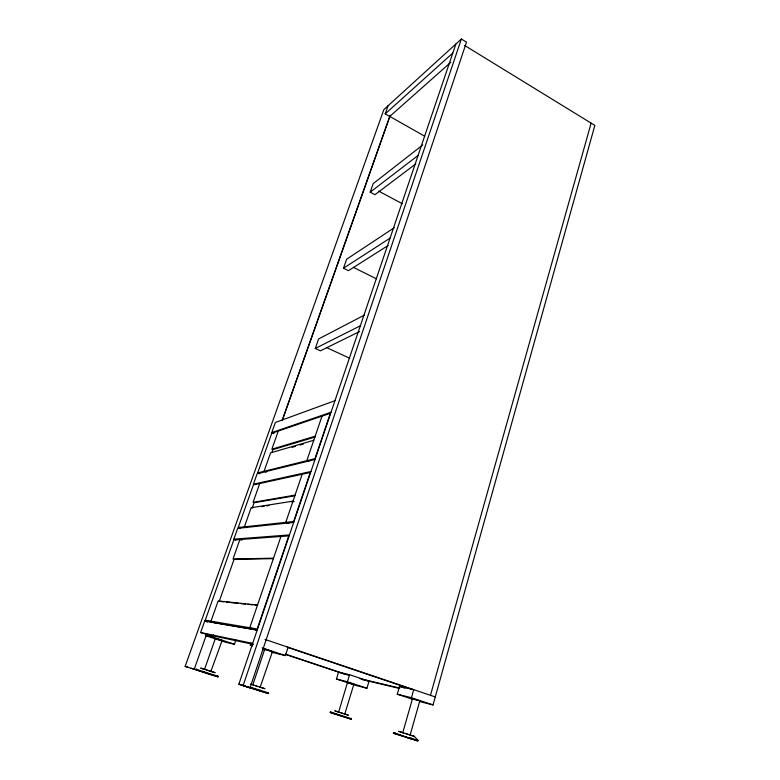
<?xml version="1.0" encoding="UTF-8"?>
<svg xmlns="http://www.w3.org/2000/svg" width="780" height="780" viewBox="0 0 780 780"><rect width="100%" height="100%" fill="white"/><g stroke="black" fill="none" stroke-linecap="round" stroke-linejoin="round"><path stroke-width="1.17" d="M419.533 701.522L433.036 704.935L594.847 125.414L464.597 45.425M430.453 695.312L591.123 123.133M408.895 734.604L410.134 734.994L419.786 700.937L416.9 699.913L412.493 698.656L402.773 732.644L403.689 732.937M402.831 736.154L393.266 733.151L417.827 741L393.442 732.517L395.382 733.122M433.036 704.935L411.43 697.71L413.731 689.666L399.535 686.361L397.254 694.181L412.844 699.377M366.931 688.233L369.028 681.233L349.586 674.71L338.569 672.145L336.433 679.009L355.573 685.357L366.931 688.233L347.422 681.749L336.433 679.009M344.779 714.041L353.837 684.352L351.136 683.407L347.519 682.344L338.637 712.082M336.385 714.422L330.086 712.442L351.419 719.267L336.385 714.422L336.55 713.885M347.422 681.749L349.586 674.71M271.781 652.304L285.382 655.59L288.122 647.234M260.179 687.19L272.395 651.749L268.817 650.442L264.712 649.262L252.808 684.84L254.095 685.25M259.954 690.934L268.486 693.596L242.599 685.347L259.954 690.934L260.169 690.271L268.71 692.942L267.959 692.689M455.851 44.031L238.846 684.206L250.029 687.814L466.498 42.159L461.37 39L383.867 109.609L185.153 666.364L188.214 667.378M243.107 685.62L461.37 39M252.564 645.899L250.302 645.138L250.994 643.1M280.936 536.474L249.775 627.725L256.357 629.957L211.126 622.206L205.247 620.217L233.805 539.965L288.785 535.889L257.224 628.982L205.247 620.217M302.182 474.25L285.753 522.366L288.892 523.575M322.033 416.11L306.813 460.688L308.851 461.526M205.705 635.651L225.771 642.301L234.448 644.241L235.872 640.078M205.003 669.474L204.545 669.318L215.358 638.489L218.78 639.483L222.076 640.653L210.893 671.346M359.599 331.549L320.414 350.815L315.286 348.455L318.63 338.949L364.397 315.101M388.167 245.466L348.416 270.68L343.473 268.232L346.642 259.223L394.3 227.692M415.74 163.936L374.956 194.698L370.198 192.172L373.21 183.612L422.75 144.982M207.275 673.501L218.215 676.942L195.575 669.727L203.668 672.262L203.863 671.707M205.764 635.534L212.803 637.055L213.535 634.959M259.711 483.541L253.052 502.339L295.055 495.124M278.294 431.038L271.859 449.212L315.169 436.215M282.097 420.683L390.146 115.382M185.153 666.364L194.21 669.279L206.788 633.721M282.292 420.381L390.263 115.274M252.174 508.15L254.085 502.739L295.015 495.768M271.889 452.371L272.863 449.631L315.13 437.024M253.539 644.417L206.524 634.462L200.626 632.502L204.701 621.036L257.215 630.035M236.106 540.014L233.844 539.165L237.695 528.343L293.699 522.405M273.926 433.495L271.772 432.598L275.369 422.477L334.952 400.696M389.815 116.532L385.183 113.909L388.079 105.768M238.241 527.504L253.393 484.916L310.294 472.475L293.67 521.508L238.241 527.504L240.493 528.352M257.673 472.885L271.772 433.261L330.369 413.273L314.974 458.659L257.673 472.885L259.877 473.772M347.5 682.364L348.689 682.812M353.818 684.372L349.401 683.046M385.183 113.909L452.79 53.069M450.82 62.283L389.776 116.425L424.729 136.227M370.198 192.172L418.382 155.21M343.473 268.232L389.971 238.183M315.286 348.455L360.565 325.679M271.772 432.598L331.032 412.269M313.784 440.261L270.562 452.878L264.04 471.305L266.273 472.202M292.09 447.34L295.513 446.345M300.066 445.029L303.488 444.034M315.032 459.469L257.127 473.733L253.402 484.195L310.957 471.49M293.007 501.14L251.14 507.751L244.384 526.841L246.285 527.563M261.758 506.649L264.157 506.278M266.555 505.898L268.954 505.528M291.74 501.959L294.138 501.579M233.844 539.165L289.448 534.924M273.526 558.188L233.005 558.987L239.899 539.507L241.81 540.228M273.488 558.636L234.059 559.377L219.219 601.331L224.006 601.828M257.517 605.066L218.147 600.951L210.98 621.192L216.957 623.2M226.405 602.082L238.368 603.34M240.757 603.593L245.544 604.1M247.933 604.354L252.72 604.851M255.109 605.105L257.507 605.358M222.076 640.653L215.358 638.489M272.395 651.749L264.712 649.262M200.626 632.502L252.681 643.412M250.302 645.138L252.457 645.606M360.048 678.678L399.75 688.058M362.203 679.604L398.804 688.292M397.254 694.181L411.43 697.71M417.261 700.274L418.119 700.528M410.602 735.14L414.307 736.33L418.002 740.376L411.499 738.328M330.925 712.101L330.252 711.896L351.585 718.712L350.639 718.399M197.165 669.591L195.78 669.162L218.41 676.377L216.665 675.802M402.773 732.644L403.387 732.839M414.307 736.33L406.156 733.736M416.325 699.982L414.482 699.387M204.136 669.182L200.694 668.09L207.968 670.42M208.845 670.693L215.173 672.711L211.204 671.443M340.918 712.813L342.859 713.427M206.281 669.883L210.054 671.083M250.409 684.07L252.018 684.577M255.177 685.6L264.966 688.721L260.237 687.2M338.803 712.12L334.786 710.843L342.049 713.164M342.712 713.378L348.426 715.201L344.009 713.788M402.802 732.654L398.609 731.318L407.189 734.058M203.668 672.262L206.554 673.189M260.169 690.271L250.136 687.063M238.846 684.206L250.029 687.814M411.323 738.962L405.054 736.963M251.277 684.352L256.912 686.156M259.945 687.112L260.578 687.317M409.295 737.548L412.191 738.475M416.53 739.879L418.002 740.376M212.803 637.055L234.448 644.241M262.743 649.292L265.005 650.042M191.09 668.245L194.21 669.279M285.412 654.147L348.494 675.265M285.431 654.361L345.316 674.398M262.158 647.829L285.382 655.59M399.535 686.361L405.083 688.223M204.701 621.036L207.636 622.03M265.024 639.434L435.269 696.94M287.235 647.225L412.805 689.627M413.702 699.124L412.493 698.656M326.635 347.607L349.723 358.254M353.418 267.355L376.311 278.762M378.748 191.139L402.353 203.746"/></g></svg>
